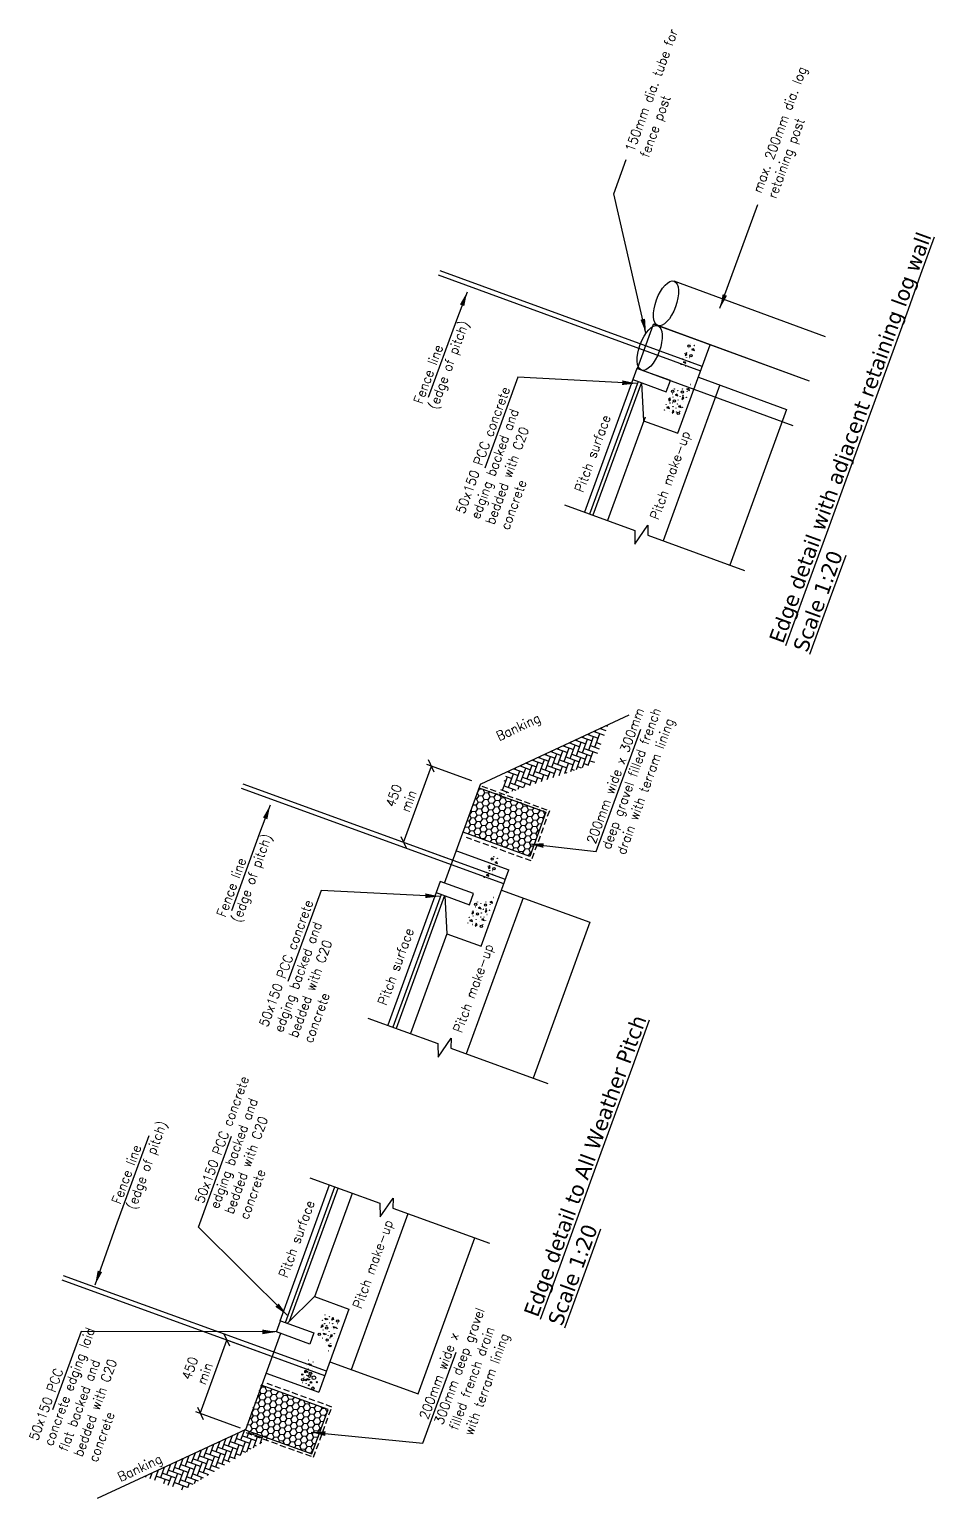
# Model space of a CAD drawing. Header units: millimetres. Extents: x 521005098 to 521837086, y 174609906 to 175681253.
# Drawn here: x 521833262 to 521837086, y 175363954 to 175370161 of the extents above; entities that cross this region are included whole.
import ezdxf

# ---------------------------------------------------------------- set-up
doc = ezdxf.new("R2010")
doc.units = ezdxf.units.MM
doc.header["$LTSCALE"] = 200
doc.header["$PDSIZE"] = 200
doc.linetypes.add('HIDDEN', pattern=[9.525, 6.35, -3.175])
for name, color, linetype in [('GT detail', 3, 'Continuous'), ('gt LOG RETAINING', 6, 'Continuous'), ('GTpath', 3, 'Continuous')]:
    doc.layers.add(name, color=color, linetype=linetype)
doc.styles.add('GT1TO20', font='romans.shx', dxfattribs={"width": 0.95, "height": 40})
doc.styles.add('GT1TO200', font='romans.shx', dxfattribs={"width": 0.95, "height": 400})
doc.styles.add('GTanyheight', font='romans.shx', dxfattribs={"width": 0.95})
doc.dimstyles.new('GTDIM', dxfattribs={"dimscale": 200, "dimtxt": 400, "dimasz": 2, "dimexe": 1, "dimexo": 1, "dimgap": 1, "dimtad": 2, "dimtih": 1, "dimtoh": 1, "dimdec": 0, "dimzin": 0, "dimdsep": 46, "dimtxsty": 'GT1TO200', "dimblk1": 'OBLIQUE', "dimblk2": 'OBLIQUE', "dimsah": 1, "dimcen": 3.5, "dimclrd": 7, "dimclre": 7, "dimclrt": 3, "dimadec": 0, "dimazin": 0, "dimtfac": 1, "dimtdec": 0, "dimtofl": 0, "dimtmove": 0, "dimatfit": 3, "dimldrblk": 'OBLIQUE', "dimfxl": 1, "dimtolj": 1, "dimtzin": 0, "dimarcsym": 0})
doc.dimstyles.new('Note20', dxfattribs={"dimscale": 20, "dimtxt": 400, "dimasz": 3, "dimexe": 1, "dimexo": 1, "dimgap": 1, "dimtad": 2, "dimtih": 1, "dimtoh": 1, "dimdec": 4, "dimzin": 0, "dimdsep": 46, "dimtxsty": 'GT1TO200', "dimcen": 3.5, "dimclrd": 7, "dimclre": 7, "dimclrt": 3, "dimadec": 0, "dimazin": 0, "dimtfac": 1, "dimtdec": 4, "dimtofl": 0, "dimtmove": 0, "dimatfit": 3, "dimfxl": 1, "dimtolj": 1, "dimtzin": 0, "dimarcsym": 0})

# ---------------------------------------------------------------- blocks, each defined once
blk = doc.blocks.new('_OBLIQUE')
at = {"color": 0, "linetype": 'ByBlock'}
blk.add_line((-0.5, -0.5), (0.5, 0.5), dxfattribs=at)
blk = doc.blocks.new('*D6')
at = {"layer": 'DEFPOINTS', "color": 0, "transparency": 16777216}
for p in [(521834096.9, 175364623.7), (521834510.2, 175364473.3), (521834173.5, 175364245.6)]:
    blk.add_point(p, dxfattribs=at)
at = {"layer": 'GTpath', "color": 7, "lineweight": -2, "transparency": 16777216}
for p, q in [((521833984.4, 175364314.4), (521834096.9, 175364623.7)), ((521834491.4, 175364480.1), (521834078.2, 175364630.6)), ((521834154.7, 175364252.4), (521833965.6, 175364321.2))]:
    blk.add_line(p, q, dxfattribs=at)
at = {"layer": 'GTpath', "color": 7, "lineweight": -2, "transparency": 16777216, "xscale": 40, "yscale": 40, "zscale": 40}
for p, rotation in [((521834096.9, 175364623.7), 70.00000000000003), ((521833984.4, 175364314.4), 250)]:
    blk.add_blockref('_OBLIQUE', p, dxfattribs=dict(at, rotation=rotation))
at = {"layer": 'GTpath', "color": 3, "transparency": 16777216, "insert": (521833971.7, 175364494.1), "char_height": 40, "attachment_point": 5, "rotation": 70, "style": 'GTanyheight'}
blk.add_mtext('\\A1;450\\Pmin', dxfattribs=at)
blk = doc.blocks.new('*D7')
at = {"layer": 'DEFPOINTS', "color": 0, "transparency": 16777216}
for p in [(521834960.6, 175367049), (521835149.7, 175366980.2), (521835051, 175366650.6)]:
    blk.add_point(p, dxfattribs=at)
at = {"layer": 'GTpath', "color": 7, "lineweight": -2, "transparency": 16777216}
for p, q in [((521834843.1, 175366726.2), (521834960.6, 175367049)), ((521835130.9, 175366987), (521834941.8, 175367055.9)), ((521835032.2, 175366657.4), (521834824.3, 175366733.1))]:
    blk.add_line(p, q, dxfattribs=at)
at = {"layer": 'GTpath', "color": 7, "lineweight": -2, "transparency": 16777216, "xscale": 40, "yscale": 40, "zscale": 40}
for p, rotation in [((521834960.6, 175367049), 70.00000000000003), ((521834843.1, 175366726.2), 250)]:
    blk.add_blockref('_OBLIQUE', p, dxfattribs=dict(at, rotation=rotation))
at = {"layer": 'GTpath', "color": 3, "transparency": 16777216, "insert": (521834832.9, 175366912.7), "char_height": 40, "attachment_point": 5, "rotation": 70, "style": 'GTanyheight'}
blk.add_mtext('\\A1;450\\Pmin', dxfattribs=at)

msp = doc.modelspace()

# ---------------------------------------------------------------- hatches: boundary and pattern name
at = {"layer": 'GTpath'}
h = msp.add_hatch(dxfattribs=at)
h.set_pattern_fill('AR-HBONE', color=8, scale=0.2, angle=85.687099665, style=0)
h.set_pattern_definition([(70, (521520694.661, 175456420.259), (26.0444034, 12.1447047), [60.96, -20.32]), (340, (521520701.61, 175456439.354), (26.0444034, 12.1447047), [60.96, -20.32])])
h.paths.add_polyline_path([(521835706.12394, 175367222.30011), (521835646.98644, 175367059.82116), (521835243.22813, 175366922.22643), (521835280.14859, 175367023.66455)])
h = msp.add_hatch(dxfattribs=at)
h.set_pattern_fill('HONEY', color=8, scale=5, angle=175.687099675, style=0)
h.set_pattern_definition([(115, (521968823.802, 175665220.197), (-22.52365275, 15.77123494), [15.875, -31.75]), (235, (521968823.802, 175665220.197), (-2.3964637, -27.39167294), [15.875, -31.75]), (175, (521968823.802, 175665220.197), (-24.9201165, -11.620438), [-31.75, 15.875])])
h.paths.add_polyline_path([(521835162.31691, 175366958.64747), (521835093.91288, 175366770.70895), (521835375.82067, 175366668.10291), (521835444.2247, 175366856.04143)])
h = msp.add_hatch(dxfattribs=at)
h.set_pattern_fill('HONEY', color=8, scale=5, angle=175.687099675, style=0)
h.set_pattern_definition([(115, (521967903.431, 175662695.038), (-22.52365275, 15.77123494), [15.875, -31.75]), (235, (521967903.431, 175662695.038), (-2.3964637, -27.39167294), [15.875, -31.75]), (175, (521967903.431, 175662695.038), (-24.9201165, -11.620438), [-31.75, 15.875])])
h.paths.add_polyline_path([(521834241.94535, 175364433.48901), (521834173.54132, 175364245.55049), (521834455.4491, 175364142.94445), (521834523.85313, 175364330.88297)])
h = msp.add_hatch(dxfattribs=at)
h.set_pattern_fill('AR-HBONE', color=8, scale=0.2, angle=175.687099675, style=0)
h.set_pattern_definition([(160, (521967903.43, 175662695.038), (-26.0444034, -12.1447047), [60.96, -20.32]), (250, (521967884.336, 175662701.988), (-26.0444034, -12.1447047), [60.96, -20.32])])
h.paths.add_polyline_path([(521833747.56597, 175364046.91492), (521833910.04492, 175363987.77742), (521834274.97943, 175364208.63004), (521834173.54132, 175364245.55049)])

# ---------------------------------------------------------------- linework, layer by layer
at = {"layer": 'gt LOG RETAINING', "color": 3}
for points in [[(521836625.90215, 175368862.80084), (521835985.91779, 175369097.2339)], [(521836557.49798, 175368674.86191), (521835899.35778, 175368915.94565)], [(521836557.49798, 175368674.86191), (521835917.1258, 175368909.43703)], [(521836489.0938, 175368486.92299), (521835848.33474, 175368721.63983)]]:
    msp.add_lwpolyline(points, dxfattribs=at)
for centre in [(521835951.5218, 175369003.33547), (521835882.73073, 175368815.53826)]:
    msp.add_ellipse(centre, major_axis=(-34.39599, -93.89843), ratio=0.4283109476, dxfattribs=at)
at = {"layer": 'GTpath', "color": 7}
for p, q in [((521836098.00789, 175368717.775), (521834990.38801, 175369122.03767)), ((521836104.87704, 175368736.55837), (521834997.24521, 175369140.8254)), ((521836088.37954, 175368691.91384), (521836461.04916, 175368555.89568)), ((521835811.84313, 175368681.73317), (521835607.2826, 175368121.26758)), ((521835833.44902, 175368673.84738), (521835628.88848, 175368113.38179)), ((521835847.53981, 175368668.70448), (521835642.97928, 175368108.23889)), ((521836179.23324, 175368658.75377), (521835938.886, 175368000.2379)), ((521835863.25629, 175368522.18371), (521835704.0394, 175368085.95297)), ((521836461.04916, 175368555.89568), (521836220.70192, 175367897.37982)), ((521835171.00446, 175366974.27081), (521835795.33549, 175367265.40115)), ((521835266.39698, 175366550.88461), (521834158.41605, 175366954.15669)), ((521835273.24933, 175366569.67411), (521834165.25645, 175366972.95054)), ((521835016.15942, 175366554.73113), (521835169.1103, 175366974.96023)), ((521834980.26456, 175366514.5869), (521834776.20527, 175365953.93862)), ((521835256.79176, 175366525.01484), (521835629.58285, 175366389.32998)), ((521835001.87749, 175366506.72044), (521834797.8182, 175365946.07215)), ((521835015.97288, 175366501.59013), (521834811.91359, 175365940.94185)), ((521835347.67507, 175366491.93602), (521835107.91677, 175365833.20551)), ((521835629.58285, 175366389.32998), (521835389.82455, 175365730.59946)), ((521835026.4605, 175366340.35737), (521834872.99361, 175365918.71054)), ((521834322.04145, 175364706.13377), (521834530.64926, 175365279.27901)), ((521834343.65438, 175364698.26731), (521834552.26219, 175365271.41255)), ((521834361.49571, 175364703.42889), (521834566.35758, 175365266.28225)), ((521834468.61084, 175364807.678), (521834627.4376, 175365244.05094)), ((521834622.60245, 175364499.81538), (521834862.36075, 175365158.5459)), ((521834904.51024, 175364397.20934), (521835144.26854, 175365055.93986)), ((521834510.19121, 175364473.30573), (521833400.34164, 175364877.25794)), ((521834516.98658, 175364492.11597), (521833407.18204, 175364896.05179)), ((521834323.7343, 175364652.30874), (521834175.43547, 175364244.86107)), ((521834531.71914, 175364532.8942), (521834904.51024, 175364397.20934)), ((521834173.54132, 175364245.55049), (521833549.21028, 175363954.42015))]:
    msp.add_line(p, q, dxfattribs=at)
at = {"layer": 'GTpath', "color": 3, "linetype": 'Continuous'}
for p, q in [((521835830.65893, 175368728.09195), (521835899.35778, 175368915.94565)), ((521836001.87617, 175368454.9074), (521836138.45052, 175368828.36344)), ((521835848.40357, 175368668.38922), (521835856.8227, 175368507.84948)), ((521835856.82269, 175368507.84948), (521836001.87617, 175368454.9074)), ((521835065.92844, 175366691.47038), (521835288.27139, 175366610.54416)), ((521835170.50035, 175366287.93115), (521835288.16798, 175366610.5818)), ((521835016.83692, 175366501.27565), (521835025.39959, 175366340.74351)), ((521835025.39959, 175366340.74351), (521835170.50035, 175366287.93115)), ((521834352.85084, 175364694.92007), (521834467.40802, 175364807.67428)), ((521834467.40802, 175364807.67428), (521834612.50878, 175364754.86192)), ((521834611.97598, 175364755.05585), (521834485.00628, 175364403.59141)), ((521834262.66332, 175364484.51763), (521834485.00628, 175364403.59141))]:
    msp.add_line(p, q, dxfattribs=at)
at = {"layer": 'GTpath', "color": 3}
for p, q in [((521835523.35289, 175368151.90051), (521835819.40806, 175368043.84535)), ((521835820.11627, 175367986.8299), (521835875.4849, 175368065.96536)), ((521835875.4849, 175368065.96536), (521835874.29166, 175368023.81375)), ((521835819.40806, 175368043.84535), (521835820.11627, 175367986.8299)), ((521835874.29166, 175368023.81375), (521836282.9111, 175367874.67452)), ((521834692.24821, 175365984.49649), (521834988.39988, 175365876.7061)), ((521834989.15907, 175365819.69131), (521835044.45692, 175365898.87625)), ((521835044.45692, 175365898.87625), (521835043.30137, 175365856.72359)), ((521834988.39988, 175365876.7061), (521834989.15907, 175365819.69131)), ((521835043.30137, 175365856.72359), (521835452.054, 175365707.9498)), ((521834446.69219, 175365309.83688), (521834742.84386, 175365202.04649)), ((521834743.60306, 175365145.0317), (521834798.9009, 175365224.21665)), ((521834798.9009, 175365224.21665), (521834797.74536, 175365182.06398)), ((521834742.84386, 175365202.04649), (521834743.60306, 175365145.0317)), ((521834797.74536, 175365182.06398), (521835206.49799, 175365033.29019))]:
    msp.add_line(p, q, dxfattribs=at)
at = {"layer": 'GTpath'}
for p, q in [((521835162.57624, 175366957.00803), (521835444.48402, 175366854.40199)), ((521835444.48402, 175366854.40199), (521835376.07999, 175366666.46346)), ((521835376.07999, 175366666.46346), (521835094.17221, 175366769.06951)), ((521834523.85313, 175364330.88297), (521834241.94535, 175364433.48901)), ((521834455.4491, 175364142.94445), (521834523.85313, 175364330.88297)), ((521834173.54132, 175364245.55049), (521834455.4491, 175364142.94445))]:
    msp.add_line(p, q, dxfattribs=at)
at = {"layer": 'GTpath', "color": 6, "linetype": 'HIDDEN', "ltscale": 0.02}
for p, q in [((521835173.7043, 175366964.02515), (521835458.95191, 175366860.20351)), ((521835458.95191, 175366860.20351), (521835381.7531, 175366648.10154)), ((521835381.7531, 175366648.10154), (521835108.57258, 175366747.53112)), ((521834540.0018, 175364341.30242), (521834266.82128, 175364440.73199)), ((521834462.803, 175364129.20045), (521834540.0018, 175364341.30242)), ((521834177.55539, 175364233.02209), (521834462.803, 175364129.20045))]:
    msp.add_line(p, q, dxfattribs=at)
at = {"layer": 'GTpath', "color": 7, "linetype": 'Continuous', "flags": 128}
for points in [[(521836067.16253, 175368811.28325), (521836059.84425, 175368808.32084), (521836071.91724, 175368803.9144), (521836067.16253, 175368811.28325)], [(521836032.15539, 175368757.26348), (521836023.43361, 175368755.4169), (521836035.50661, 175368751.01046), (521836032.15539, 175368757.26348)], [(521836039.82924, 175368787.65986), (521836037.61072, 175368795.9138), (521836032.81547, 175368782.77554), (521836039.82924, 175368787.65986)], [(521836047.45391, 175368644.27932), (521836038.61676, 175368640.4629), (521836050.68975, 175368636.05646), (521836047.45391, 175368644.27932)], [(521835962.37731, 175368566.08187), (521835953.65553, 175368564.23529), (521835965.72853, 175368559.82885), (521835962.37731, 175368566.08187)], [(521835970.05116, 175368596.47825), (521835967.83264, 175368604.73219), (521835963.03739, 175368591.59393), (521835970.05116, 175368596.47825)], [(521835997.38445, 175368620.10165), (521835990.06617, 175368617.13923), (521836002.13917, 175368612.73279), (521835997.38445, 175368620.10165)], [(521836011.29302, 175368570.56112), (521836003.03908, 175368568.3426), (521836015.28962, 175368563.87136), (521836011.29302, 175368570.56112)], [(521836026.42898, 175368602.66024), (521836023.12834, 175368610.70556), (521836018.5275, 175368598.09993), (521836026.42898, 175368602.66024)], [(521835984.79688, 175368544.82142), (521835981.30183, 175368552.3341), (521835976.89539, 175368540.26111), (521835984.79688, 175368544.82142)], [(521835235.46802, 175366644.36524), (521835228.15239, 175366641.39628), (521835240.22932, 175366637.00064), (521835235.46802, 175366644.36524)], [(521835200.50919, 175366590.31418), (521835191.78907, 175366588.45981), (521835203.866, 175366584.06417), (521835200.50919, 175366590.31418)], [(521835208.15586, 175366620.71741), (521835205.92995, 175366628.96937), (521835201.14646, 175366615.82683), (521835208.15586, 175366620.71741)], [(521835165.86092, 175366453.12131), (521835158.54529, 175366450.15235), (521835170.62222, 175366445.75671), (521835165.86092, 175366453.12131)], [(521835215.90873, 175366477.34374), (521835207.075, 175366473.51942), (521835219.15193, 175366469.12378), (521835215.90873, 175366477.34374)], [(521835130.90209, 175366399.07026), (521835122.18197, 175366397.21588), (521835134.2589, 175366392.82024), (521835130.90209, 175366399.07026)], [(521835138.54876, 175366429.47348), (521835136.32286, 175366437.72544), (521835131.53936, 175366424.5829), (521835138.54876, 175366429.47348)], [(521835179.81378, 175366403.59324), (521835171.56183, 175366401.36734), (521835183.81636, 175366396.90706), (521835179.81378, 175366403.59324)], [(521835194.92103, 175366435.70589), (521835191.6132, 175366443.74825), (521835187.02363, 175366431.13851), (521835194.92103, 175366435.70589)], [(521835153.34066, 175366377.82986), (521835149.8389, 175366385.33942), (521835145.44326, 175366373.26249), (521835153.34066, 175366377.82986)], [(521834516.09578, 175364709.9038), (521834510.60775, 175364716.92952), (521834522.68468, 175364712.53388), (521834516.09578, 175364709.9038)], [(521834546.93779, 175364711.75166), (521834539.42823, 175364708.24989), (521834543.82387, 175364720.32682), (521834546.93779, 175364711.75166)], [(521834502.41065, 175364681.6984), (521834495.40126, 175364676.80782), (521834500.18475, 175364689.95036), (521834502.41065, 175364681.6984)], [(521834508.13245, 175364646.02719), (521834504.43676, 175364653.00394), (521834516.51369, 175364648.6083), (521834508.13245, 175364646.02719)], [(521834541.58821, 175364640.6887), (521834533.88472, 175364636.65413), (521834538.47429, 175364649.26387), (521834541.58821, 175364640.6887)], [(521834550.65699, 175364674.99917), (521834545.76641, 175364682.00856), (521834558.02094, 175364677.54828), (521834550.65699, 175364674.99917)], [(521834530.90142, 175364595.30162), (521834526.59261, 175364603.90943), (521834538.66954, 175364599.51379), (521834530.90142, 175364595.30162)], [(521834446.48869, 175364518.65988), (521834441.00066, 175364525.6856), (521834453.07759, 175364521.28995), (521834446.48869, 175364518.65988)], [(521834432.80356, 175364490.45447), (521834425.79416, 175364485.56389), (521834430.57765, 175364498.70643), (521834432.80356, 175364490.45447)], [(521834438.52535, 175364454.78327), (521834434.82966, 175364461.76002), (521834446.90659, 175364457.36437), (521834438.52535, 175364454.78327)]]:
    msp.add_lwpolyline(points, dxfattribs=at)
at = {"layer": 'GTpath', "color": 6}
for points in [[(521835952.75109, 175368630.30413), (521835969.8941, 175368677.27345), (521835828.98614, 175368728.70249), (521835811.84313, 175368681.73317)], [(521835121.21845, 175366463.28388), (521835138.31946, 175366510.26851), (521834997.36557, 175366561.57153), (521834980.26456, 175366514.5869)], [(521834464.39772, 175364654.32033), (521834447.29671, 175364607.3357), (521834306.34282, 175364658.63872), (521834323.44382, 175364705.62335)]]:
    msp.add_lwpolyline(points, close=True, dxfattribs=at)
at = {"layer": 'GTpath', "color": 7, "linetype": 'Continuous'}
for centre, radius in [((521836049.13996, 175368823.09226), 4.725), ((521836047.77126, 175368812.72728), 0.378), ((521836056.70848, 175368832.80398), 0.378), ((521836070.92623, 175368826.00518), 0.378), ((521836021.94738, 175368768.43345), 0.378), ((521836031.32398, 175368791.36772), 0.378), ((521836038.24664, 175368773.95262), 0.378), ((521836049.80913, 175368774.76239), 0.378), ((521836050.66098, 175368798.59489), 0.378), ((521836050.72638, 175368758.53319), 0.378), ((521836056.66484, 175368782.52112), 4.725), ((521836015.41149, 175368744.46238), 0.378), ((521836034.78065, 175368737.99654), 0.378), ((521835979.36188, 175368631.91066), 4.725), ((521835977.99318, 175368621.54567), 0.378), ((521835986.9304, 175368641.62237), 0.378), ((521836001.14815, 175368634.82357), 0.378), ((521836020.71171, 175368628.89037), 4.725), ((521836021.9055, 175368641.53235), 0.378), ((521836040.67196, 175368630.659), 0.378), ((521836054.01299, 175368660.59651), 0.378), ((521835952.16931, 175368577.25184), 0.378), ((521835961.5459, 175368600.18611), 0.378), ((521835968.46857, 175368582.77101), 0.378), ((521835980.03105, 175368583.58078), 0.378), ((521835980.8829, 175368607.41329), 0.378), ((521835980.9483, 175368567.35158), 0.378), ((521835986.88676, 175368591.33951), 4.725), ((521835994.03598, 175368560.76404), 0.378), ((521836000.51604, 175368578.51844), 0.378), ((521836003.20025, 175368595.24393), 0.378), ((521836011.17968, 175368611.04271), 0.378), ((521836014.41768, 175368577.46848), 0.378), ((521836020.50583, 175368564.38187), 0.378), ((521836023.55349, 175368615.17788), 0.378), ((521836026.63869, 175368588.90243), 0.378), ((521836037.18803, 175368606.78118), 0.378), ((521835945.63341, 175368553.28077), 0.378), ((521835965.00257, 175368546.81494), 0.378), ((521835996.3425, 175368545.03376), 0.378), ((521836003.23037, 175368539.09948), 4.725), ((521836009.61825, 175368547.23016), 0.378), ((521835217.43489, 175366656.15813), 4.725), ((521835216.07546, 175366645.79192), 0.378), ((521835224.99472, 175366665.87661), 0.378), ((521835239.21855, 175366659.09053), 0.378), ((521835183.77675, 175366577.49811), 0.378), ((521835190.2912, 175366601.47502), 0.378), ((521835199.64729, 175366624.41766), 0.378), ((521835206.58552, 175366607.00876), 0.378), ((521835218.14727, 175366607.82887), 0.378), ((521835218.97782, 175366631.66213), 0.378), ((521835219.07904, 175366591.6005), 0.378), ((521835224.99604, 175366615.59373), 4.725), ((521835203.15168, 175366571.0496), 0.378), ((521835147.82779, 175366464.9142), 4.725), ((521835146.46836, 175366454.548), 0.378), ((521835155.38762, 175366474.63268), 0.378), ((521835169.61145, 175366467.8466), 0.378), ((521835189.18031, 175366461.9309), 4.725), ((521835190.36279, 175366474.57393), 0.378), ((521835209.13897, 175366463.71737), 0.378), ((521835222.45322, 175366493.6668), 0.378), ((521835120.68411, 175366410.2311), 0.378), ((521835130.04019, 175366433.17374), 0.378), ((521835136.97842, 175366415.76484), 0.378), ((521835148.54018, 175366416.58494), 0.378), ((521835149.37072, 175366440.4182), 0.378), ((521835149.47194, 175366400.35657), 0.378), ((521835155.38895, 175366424.3498), 4.725), ((521835162.56551, 175366393.78073), 0.378), ((521835169.02969, 175366411.54092), 0.378), ((521835171.69894, 175366428.2688), 0.378), ((521835179.66424, 175366444.07472), 0.378), ((521835182.93226, 175366410.50339), 0.378), ((521835189.03211, 175366397.42223), 0.378), ((521835192.03435, 175366448.22094), 0.378), ((521835195.14304, 175366421.94827), 0.378), ((521835205.67639, 175366439.83644), 0.378), ((521835114.16965, 175366386.25419), 0.378), ((521835133.54458, 175366379.80568), 0.378), ((521835164.88609, 175366378.05252), 0.378), ((521835171.77927, 175366372.12441), 4.725), ((521835178.15987, 175366380.2608), 0.378), ((521834511.516, 175364730.47689), 0.378), ((521834530.50308, 175364722.96277), 0.378), ((521834486.73795, 175364648.58478), 4.725), ((521834492.35983, 175364657.39959), 0.378), ((521834493.51423, 175364684.33304), 0.378), ((521834501.0943, 175364707.9221), 0.378), ((521834503.66562, 175364666.35804), 0.378), ((521834510.01945, 175364693.20922), 0.378), ((521834518.60442, 175364674.7987), 4.725), ((521834518.34912, 175364685.14924), 0.378), ((521834528.57951, 175364661.31271), 0.378), ((521834529.49428, 175364696.98196), 0.378), ((521834537.28723, 175364675.84277), 0.378), ((521834543.75141, 175364693.60296), 0.378), ((521834548.60412, 175364667.70117), 0.378), ((521834550.6015, 175364651.08494), 0.378), ((521834555.63898, 175364704.15983), 0.378), ((521834564.72997, 175364704.27018), 4.725), ((521834561.68528, 175364673.80101), 0.378), ((521834564.38783, 175364693.93597), 0.378), ((521834486.2822, 175364636.28063), 0.378), ((521834501.54029, 175364632.33618), 0.378), ((521834513.11249, 175364613.84404), 0.378), ((521834520.33344, 175364624.28925), 4.725), ((521834524.52145, 175364644.08468), 0.378), ((521834531.33235, 175364632.95714), 0.378), ((521834534.47435, 175364610.09155), 0.378), ((521834547.17222, 175364630.6111), 0.378), ((521834441.9089, 175364539.23296), 0.378), ((521834460.89598, 175364531.71884), 0.378), ((521834525.42254, 175364578.59072), 0.378), ((521834525.56444, 175364578.98058), 0.378), ((521834415.22642, 175364478.75188), 2.268), ((521834422.75273, 175364466.15566), 0.378), ((521834423.90714, 175364493.08912), 0.378), ((521834427.65856, 175364474.22695), 0), ((521834431.4872, 175364516.67817), 0.378), ((521834435.67218, 175364489.61302), 2.646), ((521834434.05853, 175364475.11411), 0.378), ((521834440.41236, 175364501.9653), 0.378), ((521834445.77526, 175364472.05786), 5.481), ((521834448.99732, 175364483.55477), 4.725), ((521834448.74202, 175364493.90531), 0.378), ((521834454.32038, 175364482.82563), 2.646), ((521834464.11657, 175364464.97991), 7.749), ((521834459.88719, 175364505.73804), 0.378), ((521834417.13085, 175364457.34086), 4.725), ((521834413.81476, 175364455.53239), 0), ((521834416.6751, 175364445.0367), 0.378), ((521834430.18808, 175364455.20461), 3.402), ((521834431.93319, 175364441.09225), 0.378), ((521834443.29341, 175364433.74091), 2.268), ((521834452.27471, 175364445.15444), 3.402), ((521834459.92139, 175364420.85041), 5.103), ((521834461.65431, 175364438.32134), 0), ((521834476.22158, 175364446.29385), 2.268)]:
    msp.add_circle(centre, radius, dxfattribs=at)

# ---------------------------------------------------------------- texts
at = {"layer": 'GT detail', "char_height": 65, "attachment_point": 1, "rotation": 70, "style": 'GT1TO20'}
for s, insert, width in [('{\\fVerdana|b0|i0|c0|p34;\\L\\C7;Edge detail with adjacent retaining log wall\\PScale 1:20}', (521836384.6431, 175367585.03512), 2015.426379), ('{\\fVerdana|b0|i0|c0|p34;\\L\\C7;Edge detail to All Weather Pitch\\PScale 1:20}', (521835348.83106, 175364739.16493), 1777.1782)]:
    msp.add_mtext(s, dxfattribs=dict(at, insert=insert, width=width))
at = {"layer": 'GTpath', "color": 3, "char_height": 40, "attachment_point": 1, "style": 'GT1TO20'}
for s, insert, width, rotation in [('150mm dia. tube for fence post ', (521835777.35253, 175369653.03946), 624.4745244, 69.948766528), ('max. 200mm dia. log retaining post ', (521836315.69069, 175369479.75833), 624.4745244, 69.948766528), ('Fence line\\P(edge of pitch)', (521834883.95122, 175368588.93575), 624.4745, 69.948766528), ('50x150 PCC concrete edging backed and bedded with C20 concrete ', (521835062.23942, 175368125.1683), 624.4745244, 69.948766528), ('Pitch surface', (521835563.87311, 175368215.43371), 624.4745, 69.948766528), ('Pitch make-up', (521835881.96606, 175368099.33512), 624.4745, 69.948766528), ('Banking', (521835229.00333, 175367190.35412), 624.4745, 25.009296715), ('200mm wide x 300mm deep gravel filled french drain with terram lining', (521835615.31291, 175366730.51547), 742.9572506, 69.99999997), ('Fence line\\P(edge of pitch)', (521834052.456, 175366420.95981), 624.4745, 69.99999997), ('50x150 PCC concrete edging backed and bedded with C20 concrete ', (521834231.15882, 175365957.35197), 624.4745244, 69.99999997), ('Pitch surface', (521834732.7116, 175366048.0659), 624.4745, 69.99999997), ('Pitch make-up', (521835050.90824, 175365932.25179), 624.4745, 69.99999997), ('50x150 PCC concrete edging backed and bedded with C20 concrete ', (521833959.97374, 175365212.27708), 624.4745244, 69.99999997), ('Fence line\\P(edge of pitch)', (521833609.1332, 175365208.83398), 624.4745, 69.99999997), ('Pitch surface', (521834313.94273, 175364897.5079), 624.4745, 69.99999997), ('Pitch make-up', (521834626.68832, 175364766.71713), 624.4745, 69.99999997), ('200mm wide x 300mm deep gravel filled french drain with terram lining', (521834908.22307, 175364299.55537), 624.4745, 69.99999997), ('50x150 PCC concrete edging laid flat backed and bedded with C20 concrete ', (521833259.71244, 175364209.83732), 576.6351745, 69.99999997), ('Banking', (521833630.65536, 175364061.03707), 624.4745, 25.009296715)]:
    msp.add_mtext(s, dxfattribs=dict(at, insert=insert, width=width, rotation=rotation))

# ---------------------------------------------------------------- dimensions: what is measured, and where the dimension line sits
at = {"layer": 'GTpath'}
for base, p1, p2, picture, middle in [((521834960.55703, 175367049.0414), (521835051.03581, 175366650.55322), (521835149.72958, 175366980.18822), '*D7', (521834832.90242, 175366912.72558)), ((521834096.94844, 175364623.7138), (521834173.54132, 175364245.55049), (521834510.19121, 175364473.30573), '*D6', (521833971.74781, 175364494.14021))]:
    dim = msp.add_linear_dim(base=base, p1=p1, p2=p2, angle=70, text='450\\Pmin', dimstyle='GTDIM', override={"dimscale": 20, "dimtxt": 2, "dimjust": 0, "dimtxsty": 'GTanyheight'}, dxfattribs=at)
    dim.commit()
    dim.dimension.update_dxf_attribs({"geometry": picture, "text_midpoint": middle})

# ---------------------------------------------------------------- leaders
for points in [[(521835867.01005, 175368878.01595), (521835730.76212, 175369465.68432), (521835783.9959, 175369611.0085)], [(521836179.53502, 175368982.83), (521836340.134, 175369421.25295)], [(521835111.5926, 175369051.562), (521835066.60369, 175368933.28418), (521834947.07991, 175368605.80672)], [(521835826.49664, 175368665.29206), (521835325.94445, 175368691.58878), (521835185.61589, 175368307.10928)], [(521835374.66077, 175366719.93997), (521835656.59573, 175366687.46336), (521835844.67206, 175367204.19881)], [(521834279.68361, 175366883.78943), (521834234.80048, 175366765.47142), (521834115.56958, 175366437.88722)], [(521834994.93277, 175366498.15891), (521834494.35726, 175366524.00802), (521834354.37255, 175366139.40319)], [(521833540.16638, 175364857.87611), (521833628.05783, 175365104.35326), (521833768.04254, 175365488.95808)], [(521834351.15591, 175364729.39653), (521833976.57357, 175365101.40901), (521834116.55828, 175365486.01383)], [(521834306.34282, 175364658.63872), (521833480.72995, 175364660.60221), (521833360.3121, 175364329.75688)], [(521834453.03461, 175364234.7759), (521834924.8229, 175364188.68729), (521835064.8076, 175364573.29212)]]:
    msp.add_leader(points, dimstyle='Note20', dxfattribs=at)

doc.saveas('drawing.dxf')
